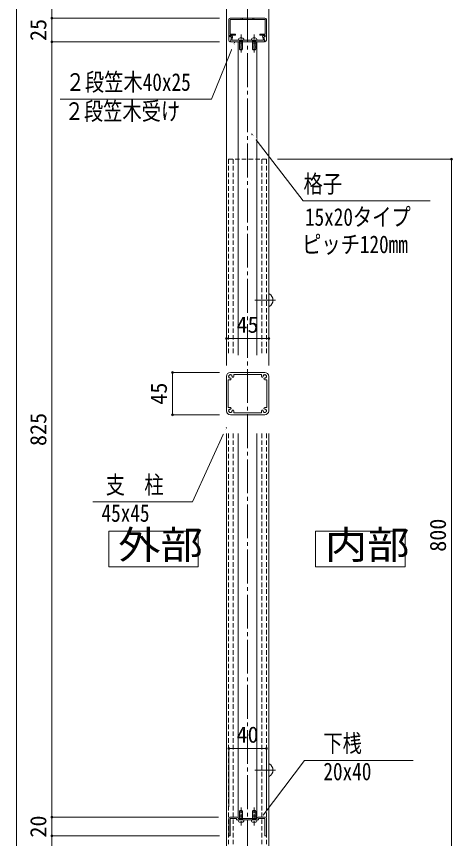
# Model space of a CAD drawing. Units: millimetres at full size. Extents: x -1603 to 1599, y -1129 to 1133.
# Drawn here: x 94 to 558, y -606 to 269 of the extents above; entities that cross this region are included whole.
import ezdxf
from ezdxf.enums import TextEntityAlignment as Align

# ---------------------------------------------------------------- set-up
doc = ezdxf.new("R2010")
doc.units = ezdxf.units.MM
doc.header["$LTSCALE"] = 4
doc.header["$PDMODE"] = 32
doc.header["$PDSIZE"] = 2
doc.linetypes.add('CHAIN2', pattern=[12, 9, -1, 1, -1])
doc.linetypes.add('DASHED1', pattern=[1.8, 1.2, -0.6])
for name, color, linetype, lineweight in [('0-0_0', 7, 'Continuous', 18), ('0-1_1手摺寸法', 3, 'Continuous', 18), ('0-4_2躯体線', 4, 'Continuous', 9), ('0-5_3中心線', 2, 'CHAIN2', 18), ('0-6_41ｱﾙﾐ', 6, 'Continuous', 18), ('0-7_42ｱﾙﾐ部品', 6, 'Continuous', 18), ('0-8_51破線ｱﾙﾐ', 3, 'DASHED1', 18), ('0-9_6ﾊｯﾁﾝｸﾞ', 4, 'Continuous', 9), ('0-E_P4-12', 7, 'Continuous', 18), ('1-0_WHITE', 7, 'Continuous', 18), ('1-1_アンカー', 4, 'Continuous', 9)]:
    doc.layers.add(name, color=color, linetype=linetype, lineweight=lineweight)
doc.styles.add('ＭＳ ゴシック', font='')
doc.styles.get('ＭＳ ゴシック').set_extended_font_data('MS Gothic')

msp = doc.modelspace()

# ---------------------------------------------------------------- linework, layer by layer
at = {"layer": '0-0_0'}
for p, q in [((317.848, 372.198), (317.848, -91.295)), ((362.848, 372.198), (362.848, -91.295)), ((317.848, -174.787), (317.848, -666.599))]:
    msp.add_line(p, q, dxfattribs=at)
for points in [[(326.437, 241.452), (301.861, 181.124), (140.906, 181.124)], [(344.348, 144.194), (399.467, 72.761), (534.562, 72.761)], [(317.848, -167.829), (281.891, -247.439), (175.857, -247.439)]]:
    msp.add_lwpolyline(points, dxfattribs=at)
at = {"layer": '0-1_1手摺寸法'}
for p, q in [((94.424, -682.802), (94.424, 417.198)), ((94.424, 412.598), (94.424, -678.202)), ((132.208, 372.198), (132.208, 267.198)), ((310.348, 267.198), (132.208, 267.198)), ((132.208, 242.198), (132.208, 267.198)), ((310.348, 267.198), (132.208, 267.198)), ((132.208, 267.198), (132.208, 242.198)), ((310.348, 242.198), (132.208, 242.198)), ((310.348, 242.198), (132.208, 242.198)), ((132.208, -582.802), (132.208, 242.198)), ((132.208, 237.598), (132.208, -578.202)), ((132.208, 237.598), (132.208, 232.998)), ((372.098, 117.198), (557.417, 117.198)), ((557.417, 117.198), (557.417, -682.802)), ((557.417, -678.202), (557.417, 112.598)), ((317.848, -102.445), (317.848, -73.493)), ((362.848, -73.493), (317.848, -73.493)), ((322.448, -73.493), (358.248, -73.493)), ((362.848, -102.445), (362.848, -73.493)), ((310.548, -109.745), (260.515, -109.745)), ((260.515, -154.745), (260.515, -109.745)), ((260.515, -114.345), (260.515, -150.145)), ((310.548, -154.745), (260.515, -154.745)), ((320.348, -571.802), (320.348, -509.632)), ((320.348, -509.632), (360.348, -509.632)), ((355.748, -509.632), (324.948, -509.632)), ((132.208, -578.202), (132.208, -573.602)), ((309.348, -582.802), (132.208, -582.802)), ((132.208, -602.802), (132.208, -582.802)), ((309.348, -582.802), (132.208, -582.802)), ((132.208, -582.802), (132.208, -602.802)), ((310.348, -602.802), (132.208, -602.802)), ((310.348, -602.802), (132.208, -602.802)), ((132.208, -602.802), (132.208, -682.802))]:
    msp.add_line(p, q, dxfattribs=at)
for p in [(132.208, 267.198), (132.208, 242.198), (557.417, 117.198), (317.848, -73.493), (362.848, -73.493), (260.515, -109.745), (260.515, -154.745), (320.348, -509.632), (360.348, -509.632), (132.208, -582.802), (132.208, -602.802)]:
    msp.add_point(p, dxfattribs=at)
at = {"layer": '0-4_2躯体線'}
for p, q in [((362.848, -39.552), (362.848, -26.052)), ((363.348, -26.052), (362.848, -26.052)), ((347.908, -32.802), (370.165, -32.802)), ((363.348, -39.552), (362.848, -39.552)), ((347.908, -532.802), (370.165, -532.802)), ((362.848, -539.552), (362.848, -526.052)), ((363.348, -526.052), (362.848, -526.052)), ((363.348, -539.552), (362.848, -539.552))]:
    msp.add_line(p, q, dxfattribs=at)
for centre in [(359.653, -32.802), (359.653, -532.802)]:
    msp.add_arc(centre, 7.695, 298.699, 61.301, dxfattribs=at)
at = {"layer": '0-5_3中心線'}
msp.add_line((340.348, 469.828), (340.348, -842.532), dxfattribs=at)
at = {"layer": '0-6_41ｱﾙﾐ'}
for p, q in [((320.348, 265.698), (320.348, 243.698)), ((321.648, 265.898), (321.648, 250.198)), ((333.048, 265.898), (321.648, 265.898)), ((340.348, 267.198), (321.848, 267.198)), ((333.18, 266.105), (333.048, 265.898)), ((333.518, 266.105), (333.648, 265.898)), ((334.548, 265.898), (333.648, 265.898)), ((334.68, 266.105), (334.548, 265.898)), ((335.018, 266.105), (335.148, 265.898)), ((340.348, 267.198), (358.848, 267.198)), ((340.518, 266.105), (340.648, 265.898)), ((340.648, 265.898), (345.548, 265.898)), ((345.68, 266.105), (345.548, 265.898)), ((346.018, 266.105), (346.148, 265.898)), ((346.148, 265.898), (347.048, 265.898)), ((347.18, 266.105), (347.048, 265.898)), ((347.518, 266.105), (347.648, 265.898)), ((347.648, 265.898), (359.048, 265.898)), ((359.048, 265.898), (359.048, 250.198)), ((360.348, 265.698), (360.348, 243.698)), ((321.548, 248.998), (327.348, 248.998)), ((321.648, 250.198), (327.348, 250.198)), ((321.893, 247.448), (321.893, 247.198)), ((323.143, 247.198), (321.893, 247.198)), ((322.181, 242.359), (323.077, 246.839)), ((322.196, 242.437), (323.143, 247.198)), ((323.599, 243.698), (324.218, 246.81)), ((327.348, 250.198), (327.348, 248.998)), ((353.348, 250.198), (353.348, 248.998)), ((359.048, 250.198), (353.348, 250.198)), ((359.148, 248.998), (353.348, 248.998)), ((357.098, 243.698), (356.479, 246.81)), ((357.554, 247.198), (358.804, 247.198)), ((358.501, 242.437), (357.554, 247.198)), ((358.516, 242.359), (357.62, 246.839)), ((359.148, 247.198), (357.914, 247.198)), ((358.804, 247.448), (358.804, 247.198)), ((359.148, 248.998), (359.148, 247.198)), ((321.848, 242.198), (321.984, 242.198)), ((322.392, 242.198), (358.305, 242.198)), ((333.043, 243.698), (323.599, 243.698)), ((333.174, 243.491), (333.043, 243.698)), ((333.512, 243.491), (333.643, 243.698)), ((340.043, 243.698), (333.643, 243.698)), ((340.174, 243.491), (340.043, 243.698)), ((340.512, 243.491), (340.643, 243.698)), ((340.643, 243.698), (347.043, 243.698)), ((347.174, 243.491), (347.043, 243.698)), ((347.512, 243.491), (347.643, 243.698)), ((347.643, 243.698), (357.136, 243.698)), ((358.848, 242.198), (358.712, 242.198))]:
    msp.add_line(p, q, dxfattribs=at)
for points in [[(340.18, 266.105), (340.048, 265.898), (335.148, 265.898)], [(321.548, 248.998), (321.548, 247.198), (322.782, 247.198)]]:
    msp.add_lwpolyline(points, dxfattribs=at)
for centre, radius, start, end in [((321.848, 265.698), 1.5, 90, 180), ((333.348, 265.998), 0.2, 32.334, 147.666), ((334.848, 265.998), 0.2, 32.334, 147.666), ((340.348, 265.998), 0.2, 90, 147.666), ((340.348, 265.998), 0.2, 32.334, 90), ((345.848, 265.998), 0.2, 32.334, 147.666), ((347.348, 265.998), 0.2, 32.334, 147.666), ((358.848, 265.698), 1.5, 0, 90), ((323.143, 247.448), 1.25, 329.316, 180), ((322.782, 246.898), 0.3, 348.69, 90), ((357.554, 247.448), 1.25, 0, 210.684), ((357.914, 246.898), 0.3, 90, 191.31), ((321.848, 243.698), 1.5, 180, 270), ((321.984, 242.398), 0.2, 270, 348.69), ((322.392, 242.398), 0.2, 168.753, 270), ((333.343, 243.598), 0.2, 212.334, 270), ((333.343, 243.598), 0.2, 270, 327.666), ((340.343, 243.598), 0.2, 212.334, 270), ((340.343, 243.598), 0.2, 270, 327.666), ((347.343, 243.598), 0.2, 212.334, 270), ((347.343, 243.598), 0.2, 270, 327.666), ((358.305, 242.398), 0.2, 270, 11.247), ((358.712, 242.398), 0.2, 191.31, 270), ((358.848, 243.698), 1.5, 270, 0)]:
    msp.add_arc(centre, radius, start, end, dxfattribs=at)
at = {"layer": '0-7_42ｱﾙﾐ部品'}
for p, q in [((322.048, -109.745), (358.648, -109.745)), ((325.548, -111.745), (355.148, -111.745)), ((325.548, -111.745), (325.548, -113.945)), ((355.148, -111.745), (355.148, -113.945)), ((317.848, -113.945), (317.848, -150.545)), ((322.048, -117.445), (319.848, -117.445)), ((319.848, -117.445), (319.848, -147.045)), ((358.648, -117.445), (360.848, -117.445)), ((360.848, -117.445), (360.848, -147.045)), ((362.848, -113.945), (362.848, -150.545)), ((322.048, -147.045), (319.848, -147.045)), ((358.648, -147.045), (360.848, -147.045)), ((322.048, -154.745), (358.648, -154.745)), ((325.548, -152.745), (325.548, -150.545))]:
    msp.add_line(p, q, dxfattribs=at)
msp.add_lwpolyline([(325.548, -152.745), (355.148, -152.745), (355.148, -150.545)], dxfattribs=at)
for centre, radius, start, end in [((322.048, -113.945), 4.2, 90, 180), ((320.6, -113.557), 0.5, 165, 232.976), ((320.6, -113.557), 0.5, 97.024, 165), ((322.048, -113.945), 1.75, 135, 149.641), ((322.048, -113.945), 1.75, 120.359, 135), ((321.66, -112.496), 0.5, 105, 172.976), ((321.66, -112.496), 0.5, 37.024, 105), ((322.048, -113.945), 1.75, 75, 89.641), ((322.048, -113.945), 1.75, 60.359, 75), ((323.109, -112.884), 0.5, 45, 112.976), ((323.109, -112.884), 0.5, 337.024, 45), ((322.048, -113.945), 1.75, 15, 29.641), ((322.048, -113.945), 1.75, 0.359, 15), ((358.648, -113.945), 1.75, 165, 179.641), ((358.648, -113.945), 1.75, 150.359, 165), ((357.588, -112.884), 0.5, 135, 202.976), ((357.588, -112.884), 0.5, 67.024, 135), ((358.648, -113.945), 1.75, 105, 119.641), ((358.648, -113.945), 1.75, 90.359, 105), ((359.037, -112.496), 0.5, 75, 142.976), ((358.648, -113.945), 4.2, 0, 90), ((359.037, -112.496), 0.5, 7.024, 75), ((358.648, -113.945), 1.75, 45, 59.641), ((358.648, -113.945), 1.75, 30.359, 45), ((360.097, -113.557), 0.5, 15, 82.976), ((360.097, -113.557), 0.5, 307.024, 15), ((322.048, -113.945), 1.75, 180.359, 195), ((322.048, -113.945), 1.75, 195, 209.641), ((320.988, -115.006), 0.5, 157.024, 225), ((320.988, -115.006), 0.5, 225, 292.976), ((322.048, -113.945), 1.75, 240.359, 255), ((322.048, -113.945), 1.75, 255, 270), ((322.048, -116.57), 0.875, 270, 90), ((324.674, -113.945), 0.875, 180, 0), ((356.024, -113.945), 0.875, 180, 0), ((358.648, -116.57), 0.875, 90, 270), ((358.648, -113.945), 1.75, 270, 285), ((358.648, -113.945), 1.75, 285, 299.641), ((359.709, -115.006), 0.5, 247.024, 315), ((359.709, -115.006), 0.5, 315, 22.976), ((358.648, -113.945), 1.75, 330.359, 345), ((358.648, -113.945), 1.75, 345, 359.641), ((322.048, -147.92), 0.875, 270, 90), ((358.648, -147.92), 0.875, 90, 270), ((322.048, -150.545), 4.2, 180, 270), ((320.6, -150.933), 0.5, 127.024, 195), ((320.6, -150.933), 0.5, 195, 262.976), ((322.048, -150.545), 1.75, 165, 179.641), ((322.048, -150.545), 1.75, 150.359, 165), ((320.988, -149.484), 0.5, 135, 202.976), ((322.048, -150.545), 1.75, 210.359, 225), ((320.988, -149.484), 0.5, 67.024, 135), ((322.048, -150.545), 1.75, 225, 239.641), ((321.66, -151.994), 0.5, 187.024, 255), ((322.048, -150.545), 1.75, 105, 119.641), ((321.66, -151.994), 0.5, 255, 322.976), ((322.048, -150.545), 1.75, 90, 105), ((322.048, -150.545), 1.75, 270.359, 285), ((322.048, -150.545), 1.75, 285, 299.641), ((323.109, -151.606), 0.5, 247.024, 315), ((323.109, -151.606), 0.5, 315, 22.976), ((322.048, -150.545), 1.75, 330.359, 345), ((322.048, -150.545), 1.75, 345, 359.641), ((324.674, -150.545), 0.875, 0, 180), ((356.024, -150.545), 0.875, 0, 180), ((358.648, -150.545), 1.75, 180.359, 195), ((358.648, -150.545), 1.75, 195, 209.641), ((357.588, -151.606), 0.5, 157.024, 225), ((357.588, -151.606), 0.5, 225, 292.976), ((358.648, -150.545), 1.75, 240.359, 255), ((358.648, -150.545), 1.75, 255, 269.641), ((359.037, -151.994), 0.5, 217.024, 285), ((358.648, -150.545), 1.75, 75, 90), ((358.648, -150.545), 4.2, 270, 0), ((358.648, -150.545), 1.75, 60.359, 75), ((359.037, -151.994), 0.5, 285, 352.976), ((359.709, -149.484), 0.5, 45, 112.976), ((358.648, -150.545), 1.75, 300.359, 315), ((358.648, -150.545), 1.75, 315, 329.641), ((359.709, -149.484), 0.5, 337.024, 45), ((360.097, -150.933), 0.5, 277.024, 345), ((358.648, -150.545), 1.75, 15, 29.641), ((358.648, -150.545), 1.75, 0.359, 15), ((360.097, -150.933), 0.5, 345, 52.976)]:
    msp.add_arc(centre, radius, start, end, dxfattribs=at)
at = {"layer": '0-8_51破線ｱﾙﾐ'}
for p, q in [((333.348, 249.691), (333.348, 230.537)), ((347.348, 249.691), (347.348, 230.537)), ((333.348, -591.795), (333.348, -572.641)), ((347.348, -591.795), (347.348, -572.641))]:
    msp.add_line(p, q, dxfattribs=at)
at = {"layer": '0-9_6ﾊｯﾁﾝｸﾞ'}
for p, q in [((332.348, 246.198), (334.348, 246.198)), ((346.348, 246.198), (348.348, 246.198)), ((330.348, 244.198), (330.348, 243.898)), ((330.548, 243.698), (336.148, 243.698)), ((331.348, 242.635), (335.348, 243.104)), ((331.348, 242.635), (335.348, 243.104)), ((331.348, 241.318), (335.348, 241.787)), ((331.348, 241.318), (335.348, 241.787)), ((331.348, 239.908), (335.348, 240.378)), ((331.348, 239.908), (335.348, 240.378)), ((331.348, 238.499), (335.348, 238.968)), ((331.348, 238.499), (335.348, 238.968)), ((331.348, 237.089), (335.348, 237.558)), ((331.348, 237.089), (335.348, 237.558)), ((331.598, 243.698), (331.598, 234.698)), ((335.098, 243.698), (335.098, 234.698)), ((336.348, 244.198), (336.348, 243.898)), ((344.348, 244.198), (344.348, 243.898)), ((344.548, 243.698), (350.148, 243.698)), ((345.348, 242.635), (349.348, 243.104)), ((345.348, 242.635), (349.348, 243.104)), ((345.348, 241.318), (349.348, 241.787)), ((345.348, 241.318), (349.348, 241.787)), ((345.348, 239.908), (349.348, 240.378)), ((345.348, 239.908), (349.348, 240.378)), ((345.348, 238.499), (349.348, 238.968)), ((345.348, 238.499), (349.348, 238.968)), ((345.348, 237.089), (349.348, 237.558)), ((345.348, 237.089), (349.348, 237.558)), ((345.598, 243.698), (345.598, 234.698)), ((349.098, 243.698), (349.098, 234.698)), ((350.348, 244.198), (350.348, 243.898)), ((331.348, 235.68), (335.348, 236.149)), ((331.348, 235.68), (335.348, 236.149)), ((331.348, 234.27), (335.348, 234.739)), ((331.348, 234.27), (335.348, 234.739)), ((331.598, 234.698), (332.013, 233.698)), ((332.013, 233.698), (334.684, 233.698)), ((335.098, 234.698), (334.684, 233.698)), ((345.348, 235.68), (349.348, 236.149)), ((345.348, 235.68), (349.348, 236.149)), ((345.348, 234.27), (349.348, 234.739)), ((345.348, 234.27), (349.348, 234.739)), ((345.598, 234.698), (346.013, 233.698)), ((346.013, 233.698), (348.684, 233.698)), ((349.098, 234.698), (348.684, 233.698)), ((331.348, -576.374), (335.348, -576.843)), ((331.348, -576.374), (335.348, -576.843)), ((331.598, -576.802), (332.013, -575.802)), ((331.598, -585.802), (331.598, -576.802)), ((332.013, -575.802), (334.684, -575.802)), ((335.098, -576.802), (334.684, -575.802)), ((335.098, -585.802), (335.098, -576.802)), ((345.348, -576.374), (349.348, -576.843)), ((345.348, -576.374), (349.348, -576.843)), ((345.598, -576.802), (346.013, -575.802)), ((345.598, -585.802), (345.598, -576.802)), ((346.013, -575.802), (348.684, -575.802)), ((349.098, -576.802), (348.684, -575.802)), ((349.098, -585.802), (349.098, -576.802)), ((330.348, -586.302), (330.348, -586.002)), ((330.548, -585.802), (336.148, -585.802)), ((331.348, -577.784), (335.348, -578.253)), ((331.348, -577.784), (335.348, -578.253)), ((331.348, -579.193), (335.348, -579.662)), ((331.348, -579.193), (335.348, -579.662)), ((331.348, -580.603), (335.348, -581.072)), ((331.348, -580.603), (335.348, -581.072)), ((331.348, -582.012), (335.348, -582.482)), ((331.348, -582.012), (335.348, -582.482)), ((331.348, -583.422), (335.348, -583.891)), ((331.348, -583.422), (335.348, -583.891)), ((331.348, -584.739), (335.348, -585.208)), ((331.348, -584.739), (335.348, -585.208)), ((336.348, -586.302), (336.348, -586.002)), ((344.348, -586.302), (344.348, -586.002)), ((344.548, -585.802), (350.148, -585.802)), ((345.348, -577.784), (349.348, -578.253)), ((345.348, -577.784), (349.348, -578.253)), ((345.348, -579.193), (349.348, -579.662)), ((345.348, -579.193), (349.348, -579.662)), ((345.348, -580.603), (349.348, -581.072)), ((345.348, -580.603), (349.348, -581.072)), ((345.348, -582.012), (349.348, -582.482)), ((345.348, -582.012), (349.348, -582.482)), ((345.348, -583.422), (349.348, -583.891)), ((345.348, -583.422), (349.348, -583.891)), ((345.348, -584.739), (349.348, -585.208)), ((345.348, -584.739), (349.348, -585.208)), ((350.348, -586.302), (350.348, -586.002)), ((332.348, -588.302), (334.348, -588.302)), ((346.348, -588.302), (348.348, -588.302))]:
    msp.add_line(p, q, dxfattribs=at)
for centre, radius, start, end in [((332.348, 244.198), 2, 90, 180), ((334.348, 244.198), 2, 0, 90), ((346.348, 244.198), 2, 90, 180), ((348.348, 244.198), 2, 0, 90), ((330.548, 243.898), 0.2, 180, 270), ((336.148, 243.898), 0.2, 270, 0), ((344.548, 243.898), 0.2, 180, 270), ((350.148, 243.898), 0.2, 270, 0), ((330.548, -586.002), 0.2, 90, 180), ((336.148, -586.002), 0.2, 0, 90), ((344.548, -586.002), 0.2, 90, 180), ((350.148, -586.002), 0.2, 0, 90), ((332.348, -586.302), 2, 180, 270), ((334.348, -586.302), 2, 270, 0), ((346.348, -586.302), 2, 180, 270), ((348.348, -586.302), 2, 270, 0)]:
    msp.add_arc(centre, radius, start, end, dxfattribs=at)
at = {"layer": '0-E_P4-12'}
for points in [[(192.581, -316.58), (287.907, -316.58), (287.907, -278.57), (192.581, -278.57)], [(412.5, -316.58), (507.826, -316.58), (507.826, -278.57), (412.5, -278.57)]]:
    msp.add_lwpolyline(points, close=True, dxfattribs=at)
at = {"layer": '1-0_WHITE'}
for p, q in [((330.348, -91.295), (330.348, 242.198)), ((330.348, 183.786), (330.348, 242.198)), ((350.348, -91.295), (350.348, 242.198)), ((350.348, 183.786), (350.348, 242.198)), ((330.348, -174.787), (330.348, -584.302)), ((350.348, -174.787), (350.348, -584.302)), ((320.348, -583.802), (320.348, -602.802)), ((329.148, -582.802), (321.348, -582.802)), ((328.648, -584.302), (321.848, -584.302)), ((328.648, -584.302), (328.648, -585.802)), ((333.048, -585.802), (328.648, -585.802)), ((340.348, -584.302), (330.148, -584.302)), ((333.18, -585.595), (333.048, -585.802)), ((333.518, -585.595), (333.648, -585.802)), ((340.348, -585.802), (333.648, -585.802)), ((340.348, -584.302), (350.548, -584.302)), ((340.348, -585.802), (347.048, -585.802)), ((347.18, -585.595), (347.048, -585.802)), ((350.548, -583.802), (350.548, -584.302)), ((352.048, -584.302), (352.048, -585.802)), ((358.848, -602.802), (360.348, -602.802))]:
    msp.add_line(p, q, dxfattribs=at)
for points in [[(321.848, -584.302), (321.848, -602.802), (320.348, -602.802)], [(347.518, -585.595), (347.648, -585.802), (352.048, -585.802)]]:
    msp.add_lwpolyline(points, dxfattribs=at)
for centre, radius, start, end in [((321.348, -583.802), 1, 90, 180), ((329.148, -583.802), 1, 0, 90), ((333.348, -585.702), 0.2, 32.334, 147.666), ((347.348, -585.702), 0.2, 32.334, 147.666), ((351.548, -583.802), 1, 90, 180)]:
    msp.add_arc(centre, radius, start, end, dxfattribs=at)
at = {"layer": '1-1_アンカー', "linetype": 'DASHED1'}
for p, q in [((360.598, 117.198), (320.098, 117.198)), ((320.098, 117.198), (320.098, -91.295)), ((325.098, 117.198), (325.098, -91.295)), ((355.598, 117.198), (355.598, -91.295)), ((360.598, 117.198), (360.598, -91.295)), ((320.098, -174.787), (320.098, -682.802)), ((325.098, -174.787), (325.098, -682.802))]:
    msp.add_line(p, q, dxfattribs=at)

# ---------------------------------------------------------------- texts
at = {"layer": '0-0_0', "style": 'ＭＳ ゴシック', "width": 0.8}
for s, p in [('２段笠木40x25', (146.847, 184.267)), ('２段笠木受け', (145.774, 153.282)), ('格子', (399.908, 75.904)), ('15x20タイプ', (401.376, 40.68)), ('ピッチ120mm', (398.363, 11.609)), ('支\u3000柱', (189.45, -244.296)), ('45x45', (184.926, -274.229)), ('下桟', (420.944, -519.278)), ('20x40', (420.997, -549.21))]:
    msp.add_text(s, height=18.77, dxfattribs=at).set_placement(p, align=Align.BOTTOM_LEFT)
at = {"layer": '0-1_1手摺寸法', "style": 'ＭＳ ゴシック'}
for s, p in [('25', (131.39, 242.922)), ('45', (259.696, -144.021)), ('825', (131.39, -187.966)), ('800', (556.598, -300.466)), ('20', (131.39, -604.578))]:
    msp.add_text(s, height=17.27, rotation=90, dxfattribs=at).set_placement(p, align=Align.BOTTOM_LEFT)
for s, p in [('45', (328.572, -72.674)), ('40', (328.572, -508.813))]:
    msp.add_text(s, height=17.27, dxfattribs=at).set_placement(p, align=Align.BOTTOM_LEFT)
at = {"layer": '0-E_P4-12', "style": 'ＭＳ ゴシック', "width": 1.1}
for s, p in [('外部', (202.641, -317.044)), ('内部', (422.56, -317.044))]:
    msp.add_text(s, height=30.03, dxfattribs=at).set_placement(p, align=Align.BOTTOM_LEFT)

# ---------------------------------------------------------------- wipeouts: each hides what was drawn before it
msp.add_wipeout([(360.424, -573.596), (362.64, -575.271), (356.782, -580.719), (356.782, -580.719)])

# ---------------------------------------------------------------- next in the draw order: linework, layer by layer
at = {"layer": '0-0_0'}
msp.add_line((362.848, -174.787), (362.848, -666.599), dxfattribs=at)
msp.add_lwpolyline([(356.782, -580.719), (400.846, -522.421), (516.466, -522.421)], dxfattribs=at)
msp.add_solid([(360.424, -573.596), (360.424, -573.596), (360.424, -573.596)], dxfattribs=at)
at = {"layer": '0-1_1手摺寸法'}
msp.add_line((360.348, -571.802), (360.348, -509.632), dxfattribs=at)
at = {"layer": '1-0_WHITE'}
for p, q in [((351.548, -582.802), (359.348, -582.802)), ((352.048, -584.302), (358.848, -584.302)), ((358.848, -584.302), (358.848, -602.802)), ((360.348, -583.802), (360.348, -602.802))]:
    msp.add_line(p, q, dxfattribs=at)
msp.add_arc((359.348, -583.802), 1, 0, 90, dxfattribs=at)
at = {"layer": '1-1_アンカー', "linetype": 'DASHED1'}
for p, q in [((355.598, -174.787), (355.598, -682.802)), ((360.598, -174.787), (360.598, -682.802))]:
    msp.add_line(p, q, dxfattribs=at)

# ---------------------------------------------------------------- next in the draw order: wipeouts: each hides what was drawn before it
for points in [[(324.752, 233.632), (322.178, 234.68), (326.437, 241.452), (326.437, 241.452)], [(350.261, 138.805), (348.062, 137.108), (344.348, 144.194), (344.348, 144.194)], [(315.872, -175.581), (313.34, -174.437), (317.848, -167.829), (317.848, -167.829)]]:
    msp.add_wipeout(points)

doc.saveas('drawing.dxf')
